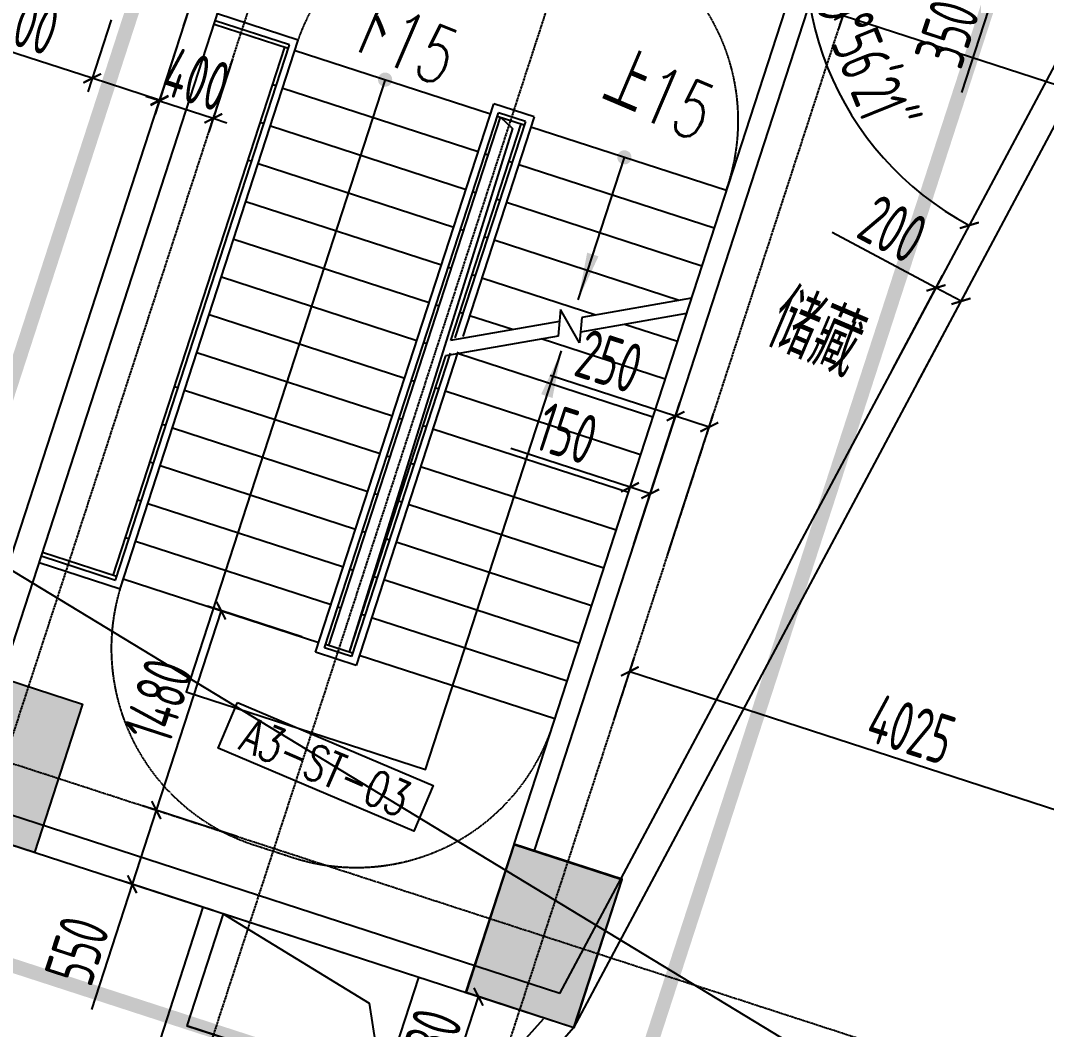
# Model space of a CAD drawing. Extents: x -3523 to 12007717, y -6694179 to 21431.
# Drawn here: x 11973072 to 11980309, y -6402571 to -6395453 of the extents above; entities that cross this region are included whole.
import ezdxf
from ezdxf.enums import TextEntityAlignment as Align
from ezdxf.xclip import XClip

# ---------------------------------------------------------------- set-up
doc = ezdxf.new("R2010")
doc.units = 0
doc.header["$LTSCALE"] = 10
doc.header["$MEASUREMENT"] = 0
doc.header["$XCLIPFRAME"] = 0
for name, pattern in [('A3-RG-axis-100$0$CENTER', [2, 1.25, -0.25, 0.25, -0.25]), ('A3-RI-4F$0$DASH', [0.35, 0.25, -0.1]), ('A3-RV-4F$0$DASH', [0.35, 0.25, -0.1]), ('DASHED2', [0.375, 0.25, -0.125])]:
    doc.linetypes.add(name, pattern=pattern)
for name, color, linetype in [('A-CLOD', 200, 'Continuous'), ('A3-RB-4F-100$0$A-DIMS-100', 1, 'Continuous'), ('A3-RG-axis-100$0$A-GRID', 1, 'A3-RG-axis-100$0$CENTER'), ('A3-RI-4F$0$A-FLOR', 2, 'Continuous'), ('A3-RI-4F$0$A-STRS-HRAL', 80, 'Continuous'), ('A3-RI-4F$0$A-WALL', 7, 'Continuous'), ('A3-RI-4F$0$A3-RS-2F$0$12000', 54, 'Continuous'), ('A3-RM-4F$0$A-EQPM', 55, 'Continuous'), ('A3-RS-1F$0$A-HATH-GRAY', 8, 'Continuous'), ('A3-RS-1F$0$A-WALL', 7, 'Continuous'), ('A3-RV-4F$0$A-STRS', 50, 'Continuous'), ('A3-RV-4F$0$A-STRS-HRAL', 80, 'Continuous'), ('A3-RV-4F$0$A-SYMB-STRS', 1, 'Continuous'), ('A3-SYMB-4F-100$0$A-SYMB', 4, 'Continuous'), ('A3-SYMB-4F-100$0$A-SYMB-AREA', 4, 'Continuous'), ('A3-SYMB-4F-100$0$A-SYMB-NAME', 4, 'Continuous'), ('A3-SYMB-4F-100$0$A-SYMB-NAME-E', 4, 'Continuous'), ('A3-SYMB-4F-100$0$A-SYMB-NUMB-T', 4, 'Continuous'), ('A3-SYMB-4F-100$0$A-SYMB-STRS', 1, 'Continuous')]:
    doc.layers.add(name, color=color, linetype=linetype)
doc.styles.add('A3-RB-4F-100$0$XD2008', font='xd-hzs.shx', dxfattribs={"width": 0.7, "bigfont": 'xd-hztxt.shx'})
doc.styles.add('A3-SYMB-4F-100$0$ECADI', font='hzs.shx', dxfattribs={"width": 0.7, "bigfont": 'hztxt.shx'})
doc.styles.add('A3-SYMB-4F-100$0$ECADI-TXT', font='simplex.shx', dxfattribs={"bigfont": 'hztxt.shx'})
doc.dimstyles.new('A3-RB-4F-100$0$XD100', dxfattribs={"dimscale": 100, "dimtxt": 3.5, "dimasz": 1.5, "dimexe": 1, "dimexo": 2, "dimgap": 0.5, "dimtad": 1, "dimdec": 0, "dimdsep": 46, "dimtxsty": 'A3-RB-4F-100$0$XD2008', "dimcen": 2.5, "dimclrt": 4, "dimaunit": 1, "dimadec": 0, "dimazin": 0, "dimtfac": 1, "dimtdec": 0, "dimtix": 1, "dimtmove": 0, "dimatfit": 3, "dimfxl": 0, "dimtolj": 1, "dimtzin": 0, "dimarcsym": 0})
doc.dimstyles.new('A3-RB-4F-100$0$XD100$0', dxfattribs={"dimscale": 100, "dimtxt": 3.5, "dimasz": 1, "dimexe": 1, "dimexo": 2, "dimgap": 0.5, "dimtad": 1, "dimdec": 0, "dimdsep": 46, "dimtxsty": 'A3-RB-4F-100$0$XD2008', "dimblk1": 'A3-RB-4F-100$0$_ARCHTICK', "dimblk2": 'A3-RB-4F-100$0$_ARCHTICK', "dimsah": 1, "dimcen": 2.5, "dimclrt": 4, "dimaunit": 1, "dimadec": 0, "dimazin": 0, "dimtfac": 1, "dimtdec": 0, "dimtix": 1, "dimtmove": 0, "dimatfit": 3, "dimfxl": 0, "dimtolj": 1, "dimtzin": 0, "dimarcsym": 0})

# ---------------------------------------------------------------- blocks, each defined once
blk = doc.blocks.new('A3-RI-4F')
at = {"layer": 'A3-RI-4F$0$A-FLOR', "linetype": 'A3-RI-4F$0$DASH', "const_width": 50}
blk.add_lwpolyline([(11968757.9, -6413465.9, -0.216553), (11974751.3, -6410645.7), (11975051.6, -6408978.4), (11976779.4, -6409539.8), (11976814.5, -6409345.1, -0.16088), (11978533.3, -6405952.9, 0.089363), (11981166.4, -6401870), (11983808.4, -6393738.5), (11978173.5, -6391907.6)], format="xyb", dxfattribs=at)
at = {"layer": 'A3-RI-4F$0$A-STRS-HRAL'}
for radius, start, end in [(13550, 316.30723, 337.36941), (13700, 316.26445, 337.39484)]:
    blk.add_arc((11968518.9, -6396604), radius, start, end, dxfattribs=at)
at = {"layer": 'A3-RI-4F$0$A-WALL'}
for p, q in [((11972980.2, -6399315.3), (11974834.3, -6393609)), ((11972660.5, -6400946.4), (11975024.5, -6393670.8)), ((11976973.7, -6402558.1), (11981082.4, -6394850.6)), ((11976876.1, -6402316.1), (11980793.7, -6394967.1)), ((11976553.9, -6401262.3), (11978531.6, -6395175.5)), ((11976696.5, -6401308.6), (11978674.2, -6395221.9)), ((11976973.6, -6402558.1), (11967082.6, -6399344.3)), ((11976876.1, -6402316.1), (11972660.5, -6400946.4)), ((11974358.6, -6401708.4), (11974055.8, -6402640.5)), ((11974501.3, -6401754.8), (11974244.8, -6402544.2)), ((11976133.2, -6403157.7), (11974244.8, -6402544.2))]:
    blk.add_line(p, q, dxfattribs=at)
for radius, end in [(12785, 318.59074), (12985, 319.00083)]:
    blk.add_arc((11967172.1, -6394038.8), radius, 305.42747, end, dxfattribs=at)
at = {"layer": 'A3-RI-4F$0$A3-RS-2F$0$12000'}
blk.add_3dface([(11976214, -6402308.5), (11976974.9, -6402555.7), (11977314.7, -6401509.5), (11976553.9, -6401262.3)], dxfattribs=at)
blk = doc.blocks.new('A3-RG-axis-100')
at = {"layer": 'A3-RG-axis-100$0$A-GRID'}
for p, q in [((11970795.8, -6407332.7), (11977530.2, -6386606.4)), ((11972697.9, -6407950.8), (11979432.3, -6387224.4)), ((11974600, -6408568.8), (11981334.4, -6387842.5)), ((11940623, -6390168.8), (12004268, -6410848.3))]:
    blk.add_line(p, q, dxfattribs=at)
blk = doc.blocks.new('A3-SYMB-4F-100$0$ECADI-TAG-NAME')
at = {"layer": 'A3-SYMB-4F-100$0$A-SYMB-NAME', "style": 'A3-SYMB-4F-100$0$ECADI-TXT', "width": 0.7}
blk.add_attdef('CHINESENAME', (1.855, 1.528), '', height=4, dxfattribs=at)
at = {"layer": 'A3-SYMB-4F-100$0$A-SYMB-NAME-E', "style": 'A3-SYMB-4F-100$0$ECADI-TXT', "width": 0.7}
blk.add_attdef('ENGLISHLOW', (2.183, 6.956), '', height=2.5, dxfattribs=at)
blk = doc.blocks.new('A3-SYMB-4F-100$0$ECADI-TAG-ROOM')
at = {"layer": 'A3-SYMB-4F-100$0$A-SYMB-AREA', "style": 'A3-SYMB-4F-100$0$ECADI', "width": 0.7}
blk.add_attdef('340M2', text='', height=2.5, dxfattribs=at).set_placement((7.167, -1.75), align=Align.MIDDLE_LEFT)
at = {"layer": 'A3-SYMB-4F-100$0$A-SYMB-NAME', "style": 'A3-SYMB-4F-100$0$ECADI', "width": 0.7}
blk.add_attdef('CHINESENAME', (-5.125, 0.088), '', height=4.5, dxfattribs=at)
at = {"layer": 'A3-SYMB-4F-100$0$A-SYMB-NAME-E', "style": 'A3-SYMB-4F-100$0$ECADI', "width": 0.7}
for tag, p in [('ENGLISHHIGH', (-5.125, 8.04)), ('ENGLISHLOW', (-5.125, 4.84))]:
    blk.add_attdef(tag, p, '', height=2.5, dxfattribs=at)
blk = doc.blocks.new('A3-SYMB-4F-100$0$ECADI-TAG-CODE')
at = {"layer": 'A3-SYMB-4F-100$0$A-SYMB-NUMB-T', "color": 1}
blk.add_lwpolyline([(0, 3.5), (15, 3.5), (15, 0), (0, 0)], close=True, dxfattribs=at)
at = {"layer": 'A3-SYMB-4F-100$0$A-SYMB-NUMB-T', "style": 'A3-SYMB-4F-100$0$ECADI-TXT', "width": 0.7}
blk.add_attdef('CODE', text='', height=2.5, dxfattribs=at).set_placement((7.5, 1.75), align=Align.MIDDLE_CENTER)
blk = doc.blocks.new('A3-SYMB-4F-100')
at = {"layer": 'A3-SYMB-4F-100$0$A-SYMB'}
ref = blk.add_blockref('A3-SYMB-4F-100$0$ECADI-TAG-ROOM', (11978779.5, -6397944.4), dxfattribs=dict(at, xscale=99.99999999989046, yscale=100.0000000001164, rotation=337))
ref.add_attrib('CHINESENAME', '储藏', (11978311.2, -6397736.1), dxfattribs={"height": 450, "rotation": 337, "style": 'A3-SYMB-4F-100$0$ECADI', "width": 0.7})
at = {"layer": 'A3-SYMB-4F-100$0$A-SYMB', "xscale": 100.0000000100172, "yscale": 100.0000000002328, "zscale": 100, "rotation": 337}
blk.add_blockref('A3-SYMB-4F-100$0$ECADI-TAG-CODE', (11974465.1, -6400586.5), dxfattribs=at).add_auto_attribs({'CODE': 'A3-ST-03'})
at = {"layer": 'A3-SYMB-4F-100$0$A-SYMB'}
ref = blk.add_blockref('A3-SYMB-4F-100$0$ECADI-TAG-ROOM', (11971899.8, -6402772.2), dxfattribs=dict(at, xscale=99.99999999989046, yscale=100.0000000001165, rotation=337))
ref.add_attrib('CHINESENAME', '加压风井开洞', (11971431.5, -6402563.9), dxfattribs={"height": 450, "rotation": 337, "style": 'A3-SYMB-4F-100$0$ECADI', "width": 0.7})
at = {"layer": 'A3-SYMB-4F-100$0$A-SYMB-STRS'}
ref = blk.add_blockref('A3-SYMB-4F-100$0$ECADI-TAG-NAME', (11975112.8, -6395694, 0), dxfattribs=dict(at, xscale=100, yscale=100, rotation=337))
ref.add_attrib('CHINESENAME', '下15', (11975343.2, -6395625.9, 0), dxfattribs={"height": 400, "rotation": 337, "style": 'A3-SYMB-4F-100$0$ECADI-TXT', "width": 0.7})
ref = blk.add_blockref('A3-SYMB-4F-100$0$ECADI-TAG-NAME', (11976922.5, -6396084, 0), dxfattribs=dict(at, xscale=100, yscale=100, rotation=337))
ref.add_attrib('CHINESENAME', '上15', (11977153, -6396015.9, 0), dxfattribs={"height": 400, "rotation": 337, "style": 'A3-SYMB-4F-100$0$ECADI-TXT', "width": 0.7})
blk = doc.blocks.new('A3-RM-4F')
at = {"layer": 'A3-RM-4F$0$A-EQPM'}
blk.add_lwpolyline([(11974244.8, -6402544.2), (11975623.9, -6402992.2), (11975880.3, -6402202.9), (11974501.3, -6401754.8)], close=True, dxfattribs=at)
blk.add_lwpolyline([(11974501.3, -6401754.8), (11975531, -6402385.7), (11975623.9, -6402992.2)], dxfattribs=at)
blk = doc.blocks.new('A3-RB-4F-100$0$_ARCHTICK')
at = {"color": 0, "linetype": 'ByBlock', "const_width": 0.15}
blk.add_lwpolyline([(-0.5, -0.5), (0.5, 0.5)], dxfattribs=at)
blk = doc.blocks.new('*D2841')
at = {"layer": 'A3-RB-4F-100$0$A-DIMS-100', "color": 0, "lineweight": -2}
for p, q in [((11973711.5, -6395446.7), (11973546.2, -6395955.3)), ((11973577.1, -6395860.1), (11972692.7, -6395572.8)), ((11974187, -6395601.2), (11974021.8, -6396109.8)), ((11974052.7, -6396014.7), (11973577.1, -6395860.1))]:
    blk.add_line(p, q, dxfattribs=at)
at = {"layer": 'Defpoints', "color": 0}
for p in [(11973773.3, -6395256.5), (11974248.8, -6395411), (11974052.7, -6396014.7)]:
    blk.add_point(p, dxfattribs=at)
at = {"layer": 'A3-RB-4F-100$0$A-DIMS-100', "color": 0, "lineweight": -2, "xscale": 100, "yscale": 100, "zscale": 100}
for p, rotation in [((11973577.1, -6395860.1), 161.9999999998881), ((11974052.7, -6396014.7), 341.9999999998882)]:
    blk.add_blockref('A3-RB-4F-100$0$_ARCHTICK', p, dxfattribs=dict(at, rotation=rotation))
at = {"layer": 'A3-RB-4F-100$0$A-DIMS-100', "color": 4, "insert": (11973109.3, -6395471.6), "char_height": 350, "attachment_point": 5, "rotation": 342, "style": 'A3-RB-4F-100$0$XD2008'}
blk.add_mtext('\\A1;500', dxfattribs=at)
blk = doc.blocks.new('*D2842')
at = {"layer": 'A3-RB-4F-100$0$A-DIMS-100', "color": 0, "lineweight": -2}
for p, q in [((11974187, -6395601.2), (11974020.4, -6396114.1)), ((11974567.4, -6395724.8), (11974400.8, -6396237.7)), ((11974051.3, -6396019), (11973956.2, -6395988.1)), ((11974051.3, -6396019), (11974431.7, -6396142.6)), ((11974431.7, -6396142.6), (11974526.8, -6396173.5))]:
    blk.add_line(p, q, dxfattribs=at)
at = {"layer": 'Defpoints', "color": 0}
for p in [(11974248.8, -6395411), (11974629.2, -6395534.6), (11974431.7, -6396142.6)]:
    blk.add_point(p, dxfattribs=at)
at = {"layer": 'A3-RB-4F-100$0$A-DIMS-100', "color": 0, "lineweight": -2, "xscale": 100, "yscale": 100, "zscale": 100}
for p, rotation in [((11974051.3, -6396019), 341.9999999998882), ((11974431.7, -6396142.6), 161.9999999998881)]:
    blk.add_blockref('A3-RB-4F-100$0$_ARCHTICK', p, dxfattribs=dict(at, rotation=rotation))
at = {"layer": 'A3-RB-4F-100$0$A-DIMS-100', "color": 4, "insert": (11974311, -6395866.8), "char_height": 350, "attachment_point": 5, "rotation": 342, "style": 'A3-RB-4F-100$0$XD2008'}
blk.add_mtext('\\A1;400', dxfattribs=at)
blk = doc.blocks.new('*D2845')
at = {"layer": 'A3-RB-4F-100$0$A-DIMS-100', "color": 0, "lineweight": -2}
for p, q in [((11974486.4, -6399615.5), (11974029.1, -6401023)), ((11975056.8, -6399800.8), (11974391.3, -6399584.6)), ((11974599.5, -6401208.4), (11973934, -6400992.1))]:
    blk.add_line(p, q, dxfattribs=at)
at = {"layer": 'Defpoints', "color": 0}
for p in [(11975247, -6399862.6), (11974029.1, -6401023), (11974789.7, -6401270.2)]:
    blk.add_point(p, dxfattribs=at)
at = {"layer": 'A3-RB-4F-100$0$A-DIMS-100', "color": 0, "lineweight": -2, "xscale": 100, "yscale": 100, "zscale": 100}
for p, rotation in [((11974486.4, -6399615.5), 71.99999999988816), ((11974029.1, -6401023), 251.9999999998882)]:
    blk.add_blockref('A3-RB-4F-100$0$_ARCHTICK', p, dxfattribs=dict(at, rotation=rotation))
at = {"layer": 'A3-RB-4F-100$0$A-DIMS-100', "color": 4, "insert": (11974043.7, -6400249.7), "char_height": 350, "attachment_point": 5, "rotation": 72, "style": 'A3-RB-4F-100$0$XD2008'}
blk.add_mtext('\\A1;1480', dxfattribs=at)
blk = doc.blocks.new('*D2848')
at = {"layer": 'A3-RB-4F-100$0$A-DIMS-100', "color": 0, "lineweight": -2}
for p, q in [((11974599.5, -6401208.4), (11973934, -6400992.1)), ((11974029.1, -6401023), (11973859.1, -6401546.1)), ((11973859.1, -6401546.1), (11973571.7, -6402430.6)), ((11974429.5, -6401731.5), (11973764, -6401515.2))]:
    blk.add_line(p, q, dxfattribs=at)
at = {"layer": 'Defpoints', "color": 0}
for p in [(11974029.1, -6401023), (11974789.7, -6401270.2), (11974619.7, -6401793.3)]:
    blk.add_point(p, dxfattribs=at)
at = {"layer": 'A3-RB-4F-100$0$A-DIMS-100', "color": 0, "lineweight": -2, "xscale": 100, "yscale": 100, "zscale": 100}
for p, rotation in [((11974029.1, -6401023), 72.00000000003786), ((11973859.1, -6401546.1), 252.0000000000379)]:
    blk.add_blockref('A3-RB-4F-100$0$_ARCHTICK', p, dxfattribs=dict(at, rotation=rotation))
at = {"layer": 'A3-RB-4F-100$0$A-DIMS-100', "color": 4, "insert": (11973470.5, -6402013.9), "char_height": 350, "attachment_point": 5, "rotation": 72, "style": 'A3-RB-4F-100$0$XD2008'}
blk.add_mtext('\\A1;550', dxfattribs=at)
blk = doc.blocks.new('*D2736')
at = {"layer": 'A3-RB-4F-100$0$A-DIMS-100', "color": 0, "lineweight": -2}
for p, q in [((11976045.4, -6403129.2), (11976301.9, -6402339.8)), ((11976593.2, -6402434.5), (11976206.8, -6402308.9)), ((11976336.7, -6403223.9), (11975950.3, -6403098.3))]:
    blk.add_line(p, q, dxfattribs=at)
at = {"layer": 'Defpoints', "color": 0}
for p in [(11976301.9, -6402339.8), (11976783.4, -6402496.3), (11976526.9, -6403285.7)]:
    blk.add_point(p, dxfattribs=at)
at = {"layer": 'A3-RB-4F-100$0$A-DIMS-100', "color": 0, "lineweight": -2, "xscale": 100, "yscale": 100, "zscale": 100}
for p, rotation in [((11976301.9, -6402339.8), 71.99999999989811), ((11976045.4, -6403129.2), 251.9999999998981)]:
    blk.add_blockref('A3-RB-4F-100$0$_ARCHTICK', p, dxfattribs=dict(at, rotation=rotation))
at = {"layer": 'A3-RB-4F-100$0$A-DIMS-100', "color": 4, "insert": (11975959.6, -6402665), "char_height": 350, "attachment_point": 5, "rotation": 72, "style": 'A3-RB-4F-100$0$XD2008'}
blk.add_mtext('\\A1;830', dxfattribs=at)
blk = doc.blocks.new('*D2745')
at = {"layer": 'A3-RB-4F-100$0$A-DIMS-100', "color": 0, "lineweight": -2}
for p, q in [((11977692.1, -6398243.4), (11976807.6, -6397956)), ((11977398.5, -6399147), (11977723, -6398148.3)), ((11977636.2, -6399224.3), (11977960.8, -6398225.5)), ((11977929.9, -6398320.6), (11977692.1, -6398243.4))]:
    blk.add_line(p, q, dxfattribs=at)
at = {"layer": 'Defpoints', "color": 0}
for p in [(11977929.9, -6398320.6), (11977336.7, -6399337.3), (11977574.4, -6399414.5)]:
    blk.add_point(p, dxfattribs=at)
at = {"layer": 'A3-RB-4F-100$0$A-DIMS-100', "color": 0, "lineweight": -2, "xscale": 100, "yscale": 100, "zscale": 100}
for p, rotation in [((11977692.1, -6398243.4), 161.9999999996474), ((11977929.9, -6398320.6), 341.9999999996475)]:
    blk.add_blockref('A3-RB-4F-100$0$_ARCHTICK', p, dxfattribs=dict(at, rotation=rotation))
at = {"layer": 'A3-RB-4F-100$0$A-DIMS-100', "color": 4, "insert": (11977224.3, -6397854.8), "char_height": 350, "attachment_point": 5, "rotation": 342, "style": 'A3-RB-4F-100$0$XD2008'}
blk.add_mtext('\\A1;250', dxfattribs=at)
blk = doc.blocks.new('*D2746')
at = {"layer": 'A3-RB-4F-100$0$A-DIMS-100', "color": 0, "lineweight": -2}
for p, q in [((11977371.2, -6398745.5), (11976531.1, -6398472.5)), ((11977255.8, -6399100.7), (11977402.1, -6398650.4)), ((11977513.9, -6398791.8), (11977371.2, -6398745.5)), ((11977398.5, -6399147), (11977544.8, -6398696.7))]:
    blk.add_line(p, q, dxfattribs=at)
at = {"layer": 'Defpoints', "color": 0}
for p in [(11977513.9, -6398791.8), (11977194, -6399290.9), (11977336.7, -6399337.3)]:
    blk.add_point(p, dxfattribs=at)
at = {"layer": 'A3-RB-4F-100$0$A-DIMS-100', "color": 0, "lineweight": -2, "xscale": 100, "yscale": 100, "zscale": 100}
for p, rotation in [((11977371.2, -6398745.5), 161.9999999997964), ((11977513.9, -6398791.8), 341.9999999997965)]:
    blk.add_blockref('A3-RB-4F-100$0$_ARCHTICK', p, dxfattribs=dict(at, rotation=rotation))
at = {"layer": 'A3-RB-4F-100$0$A-DIMS-100', "color": 4, "insert": (11976925.6, -6398364.1), "char_height": 350, "attachment_point": 5, "rotation": 342, "style": 'A3-RB-4F-100$0$XD2008'}
blk.add_mtext('\\A1;150', dxfattribs=at)
blk = doc.blocks.new('*D2859')
at = {"layer": 'A3-RB-4F-100$0$A-DIMS-100', "color": 0, "lineweight": -2}
for p, q in [((11973509, -6395260.9), (11973673, -6394756.3)), ((11973642, -6394851.4), (11974355.3, -6395083.1)), ((11974222.3, -6395492.7), (11974386.2, -6394988))]:
    blk.add_line(p, q, dxfattribs=at)
at = {"layer": 'Defpoints', "color": 0}
for p in [(11974355.3, -6395083.1), (11973447.2, -6395451.1), (11974160.5, -6395682.9)]:
    blk.add_point(p, dxfattribs=at)
at = {"layer": 'A3-RB-4F-100$0$A-DIMS-100', "color": 0, "lineweight": -2, "xscale": 100, "yscale": 100, "zscale": 100}
for p, rotation in [((11973642, -6394851.4), 162.0000000000801), ((11974355.3, -6395083.1), 342.0000000000801)]:
    blk.add_blockref('A3-RB-4F-100$0$_ARCHTICK', p, dxfattribs=dict(at, rotation=rotation))
at = {"layer": 'A3-RB-4F-100$0$A-DIMS-100', "color": 4, "insert": (11974068.2, -6394753.3), "char_height": 350, "attachment_point": 5, "rotation": 342, "style": 'A3-RB-4F-100$0$XD2008'}
blk.add_mtext('\\A1;750', dxfattribs=at)
blk = doc.blocks.new('*D2860')
at = {"layer": 'A3-RB-4F-100$0$A-DIMS-100', "color": 0, "lineweight": -2}
for p, q in [((11979845, -6394658.8), (11980199.9, -6394774.1)), ((11980104.8, -6394743.2), (11979996.6, -6395076)), ((11979736.9, -6394991.7), (11980091.7, -6395106.9)), ((11979996.6, -6395076), (11979709.2, -6395960.5))]:
    blk.add_line(p, q, dxfattribs=at)
at = {"layer": 'Defpoints', "color": 0}
for p in [(11979654.8, -6394597), (11980104.8, -6394743.2), (11979546.7, -6394929.9)]:
    blk.add_point(p, dxfattribs=at)
at = {"layer": 'A3-RB-4F-100$0$A-DIMS-100', "color": 0, "lineweight": -2, "xscale": 100, "yscale": 100, "zscale": 100}
for p, rotation in [((11980104.8, -6394743.2), 71.99999999993862), ((11979996.6, -6395076), 251.9999999999386)]:
    blk.add_blockref('A3-RB-4F-100$0$_ARCHTICK', p, dxfattribs=dict(at, rotation=rotation))
at = {"layer": 'A3-RB-4F-100$0$A-DIMS-100', "color": 4, "insert": (11979608, -6395543.9), "char_height": 350, "attachment_point": 5, "rotation": 72, "style": 'A3-RB-4F-100$0$XD2008'}
blk.add_mtext('\\A1;350', dxfattribs=at)
blk = doc.blocks.new('*D2862')
at = {"layer": 'A3-RB-4F-100$0$A-DIMS-100', "color": 0, "lineweight": -2}
blk.add_line((11979379.1, -6394507.4), (11978617.9, -6394260.1), dxfattribs=at)
blk.add_arc((11980793.7, -6394967.1), 2187.8, 162, 241.93925, dxfattribs=at)
at = {"layer": 'Defpoints', "color": 0}
for p in [(11979569.3, -6394569.2), (11980793.7, -6394967.1), (11980793.7, -6394967.1), (11978630.8, -6395296), (11976876.1, -6402316.1)]:
    blk.add_point(p, dxfattribs=at)
at = {"layer": 'A3-RB-4F-100$0$A-DIMS-100', "color": 0, "lineweight": -2, "xscale": 100, "yscale": 100, "zscale": 100}
for p, rotation in [((11978713, -6394291), 71.99999999992632), ((11979764.5, -6396897.6), 331.939250397537)]:
    blk.add_blockref('A3-RB-4F-100$0$_ARCHTICK', p, dxfattribs=dict(at, rotation=rotation))
at = {"layer": 'A3-RB-4F-100$0$A-DIMS-100', "color": 4, "insert": (11979004.4, -6395688.9), "char_height": 350, "attachment_point": 5, "rotation": 291.96963, "style": 'A3-RB-4F-100$0$XD2008'}
blk.add_mtext('\\A1;79°56\'21"', dxfattribs=at)
blk = doc.blocks.new('*D2482')
at = {"layer": 'A3-RB-4F-100$0$A-DIMS-100', "color": 0, "lineweight": -2}
for p, q in [((11979529.2, -6397339.1), (11978796.7, -6396948.7)), ((11979222.9, -6397913.7), (11979576.2, -6397250.9)), ((11979399.4, -6398007.8), (11979752.7, -6397345)), ((11979705.7, -6397433.2), (11979529.2, -6397339.1))]:
    blk.add_line(p, q, dxfattribs=at)
at = {"layer": 'Defpoints', "color": 0}
for p in [(11979705.7, -6397433.2), (11979128.8, -6398090.2), (11979305.3, -6398184.3)]:
    blk.add_point(p, dxfattribs=at)
at = {"layer": 'A3-RB-4F-100$0$A-DIMS-100', "color": 0, "lineweight": -2, "xscale": 100, "yscale": 100, "zscale": 100}
for p, rotation in [((11979529.2, -6397339.1), 151.9392503972684), ((11979705.7, -6397433.2), 331.9392503972683)]:
    blk.add_blockref('A3-RB-4F-100$0$_ARCHTICK', p, dxfattribs=dict(at, rotation=rotation))
at = {"layer": 'A3-RB-4F-100$0$A-DIMS-100', "color": 4, "insert": (11979224.7, -6396921.9), "char_height": 350, "attachment_point": 5, "rotation": 331.93925, "style": 'A3-RB-4F-100$0$XD2008'}
blk.add_mtext('\\A1;200', dxfattribs=at)
blk = doc.blocks.new('*D2493')
at = {"layer": 'A3-RB-4F-100$0$A-DIMS-100', "color": 0, "lineweight": -2}
for p, q in [((11979019, -6394968.7), (11978842.6, -6395511.4)), ((11978873.5, -6395416.3), (11982701.5, -6396660.1)), ((11982846.9, -6396212.5), (11982670.6, -6396755.2))]:
    blk.add_line(p, q, dxfattribs=at)
at = {"layer": 'Defpoints', "color": 0}
for p in [(11979080.8, -6394778.5), (11982908.7, -6396022.2), (11982701.5, -6396660.1)]:
    blk.add_point(p, dxfattribs=at)
at = {"layer": 'A3-RB-4F-100$0$A-DIMS-100', "color": 0, "lineweight": -2, "xscale": 100, "yscale": 100, "zscale": 100}
for p, rotation in [((11978873.5, -6395416.3), 161.9999999997966), ((11982701.5, -6396660.1), 341.9999999997966)]:
    blk.add_blockref('A3-RB-4F-100$0$_ARCHTICK', p, dxfattribs=dict(at, rotation=rotation))
at = {"layer": 'A3-RB-4F-100$0$A-DIMS-100', "color": 4, "insert": (11980857, -6395824.2), "char_height": 350, "attachment_point": 5, "rotation": 342, "style": 'A3-RB-4F-100$0$XD2008'}
blk.add_mtext('\\A1;4025', dxfattribs=at)
blk = doc.blocks.new('*D2498')
at = {"layer": 'A3-RB-4F-100$0$A-DIMS-100', "color": 0, "lineweight": -2}
for p, q in [((11977259.4, -6400383.9), (11977400.7, -6399949.1)), ((11977369.8, -6400044.2), (11981197.8, -6401288)), ((11981087.4, -6401627.7), (11981228.7, -6401192.9))]:
    blk.add_line(p, q, dxfattribs=at)
at = {"layer": 'Defpoints', "color": 0}
for p in [(11977197.6, -6400574.1), (11981197.8, -6401288), (11981025.6, -6401817.9)]:
    blk.add_point(p, dxfattribs=at)
at = {"layer": 'A3-RB-4F-100$0$A-DIMS-100', "color": 0, "lineweight": -2, "xscale": 100, "yscale": 100, "zscale": 100}
for p, rotation in [((11977369.8, -6400044.2), 161.9999999999094), ((11981197.8, -6401288), 341.9999999999094)]:
    blk.add_blockref('A3-RB-4F-100$0$_ARCHTICK', p, dxfattribs=dict(at, rotation=rotation))
at = {"layer": 'A3-RB-4F-100$0$A-DIMS-100', "color": 4, "insert": (11979353.3, -6400452.1), "char_height": 350, "attachment_point": 5, "rotation": 342, "style": 'A3-RB-4F-100$0$XD2008'}
blk.add_mtext('\\A1;4025', dxfattribs=at)
blk = doc.blocks.new('*D2500')
at = {"layer": 'A3-RB-4F-100$0$A-DIMS-100', "color": 0, "lineweight": -2}
for p in [(11968518.9, -6396604), (11982695.6, -6405212.7)]:
    blk.add_line(p, (11980100.7, -6403637), dxfattribs=at)
at = {"layer": 'Defpoints', "color": 0}
for p in [(11968518.9, -6396604), (11980100.7, -6403637)]:
    blk.add_point(p, dxfattribs=at)
at = {"layer": 'A3-RB-4F-100$0$A-DIMS-100', "color": 0, "lineweight": -2, "xscale": 100, "yscale": 100, "zscale": 100, "rotation": 148.7322632819408}
blk.add_blockref('A3-RB-4F-100$0$_ARCHTICK', (11980100.7, -6403637), dxfattribs=at)
at = {"layer": 'A3-RB-4F-100$0$A-DIMS-100', "color": 4, "insert": (11982216.2, -6404658.4), "char_height": 350, "attachment_point": 5, "rotation": 328.73226, "style": 'A3-RB-4F-100$0$XD2008'}
blk.add_mtext('\\A1;R13550', dxfattribs=at)
blk = doc.blocks.new('A3-RV-4F')
at = {"layer": 'A3-RV-4F$0$A-STRS'}
for p, q in [((11974437.4, -6395477.8), (11974960.5, -6395647.8)), ((11973725.4, -6399368.2), (11974936.7, -6395640.1)), ((11975008, -6395663.2), (11976387.1, -6396111.3)), ((11974874, -6395914.1), (11974850.2, -6395906.3)), ((11974921.5, -6395929.5), (11976300.5, -6396377.6)), ((11975247, -6399862.6), (11976458.4, -6396134.5)), ((11976434.6, -6396126.8), (11976624.8, -6396188.6)), ((11974787.4, -6396180.4), (11974763.7, -6396172.6)), ((11974835, -6396195.8), (11976214, -6396643.9)), ((11976601.1, -6396180.8), (11976104.3, -6397709.7)), ((11978051.4, -6396652.1), (11976672.4, -6396204)), ((11976348.1, -6396393.1), (11976371.9, -6396400.8)), ((11974700.9, -6396446.7), (11974677.1, -6396438.9)), ((11974748.5, -6396462.1), (11976127.5, -6396910.2)), ((11976538.3, -6396454.9), (11976514.5, -6396447.1)), ((11977964.9, -6396918.4), (11976585.9, -6396470.3)), ((11976261.6, -6396659.3), (11976285.3, -6396667.1)), ((11976451.8, -6396721.2), (11976428, -6396713.4)), ((11974661.9, -6396728.4), (11976041, -6397176.5)), ((11977878.4, -6397184.7), (11976499.3, -6396736.6)), ((11976175, -6396925.6), (11976198.8, -6396933.4)), ((11974575.4, -6396994.7), (11975954.4, -6397442.8)), ((11976365.3, -6396987.4), (11976341.5, -6396979.7)), ((11977718.7, -6397427.2), (11976412.8, -6397002.9)), ((11976088.5, -6397191.9), (11976112.3, -6397199.7)), ((11974488.9, -6397261), (11975867.9, -6397709.1)), ((11976278.7, -6397253.7), (11976255, -6397246)), ((11977129.8, -6397530.3), (11976326.3, -6397269.2)), ((11977804.4, -6397412.2), (11977029.9, -6397547.7)), ((11976002, -6397458.2), (11976025.8, -6397466)), ((11976192.2, -6397520), (11976168.4, -6397512.3)), ((11976880, -6397492.4), (11976863.5, -6397678.4)), ((11977014.2, -6397725.5), (11976880, -6397492.4)), ((11977769.4, -6397519.9), (11977020.8, -6397650.9)), ((11974402.4, -6397527.3), (11975781.4, -6397975.4)), ((11976872.6, -6397575.3), (11976104.3, -6397709.7)), ((11976540.9, -6397633.3), (11976239.8, -6397535.5)), ((11977029.9, -6397547.7), (11977014.2, -6397725.5)), ((11977705.3, -6397717.3), (11977332.9, -6397596.3)), ((11975915.5, -6397724.5), (11975939.2, -6397732.3)), ((11976863.5, -6397678.4), (11976069.3, -6397817.3)), ((11977618.8, -6397983.6), (11976743.9, -6397699.3)), ((11974315.8, -6397793.6), (11975694.9, -6398241.7)), ((11977532.3, -6398249.9), (11976153.2, -6397801.8)), ((11976069.3, -6397817.3), (11975389.7, -6399909)), ((11975828.9, -6397990.8), (11975852.7, -6397998.6)), ((11974181.8, -6398044.4), (11974158, -6398036.7)), ((11974229.3, -6398059.9), (11975608.3, -6398508)), ((11976019.2, -6398052.6), (11975995.4, -6398044.9)), ((11977445.7, -6398516.2), (11976066.7, -6398068.1)), ((11974095.2, -6398310.7), (11974071.5, -6398303)), ((11975742.4, -6398257.1), (11975766.2, -6398264.8)), ((11975932.6, -6398318.9), (11975908.9, -6398311.2)), ((11974142.8, -6398326.2), (11975521.8, -6398774.3)), ((11977359.2, -6398782.5), (11975980.2, -6398334.4)), ((11975655.9, -6398523.4), (11975679.7, -6398531.1)), ((11974008.7, -6398577), (11973984.9, -6398569.3)), ((11974056.3, -6398592.5), (11975435.3, -6399040.6)), ((11975846.1, -6398585.2), (11975822.3, -6398577.5)), ((11977272.7, -6399048.7), (11975893.7, -6398600.7)), ((11975569.4, -6398789.7), (11975593.1, -6398797.4)), ((11973922.2, -6398843.3), (11973898.4, -6398835.6)), ((11973969.7, -6398858.8), (11975348.8, -6399306.9)), ((11975759.6, -6398851.5), (11975735.8, -6398843.8)), ((11977186.2, -6399315), (11975807.1, -6398867)), ((11973835.7, -6399109.6), (11973811.9, -6399101.9)), ((11975482.8, -6399056), (11975506.6, -6399063.7)), ((11975673.1, -6399117.8), (11975649.3, -6399110.1)), ((11973883.2, -6399125.1), (11975262.2, -6399573.1)), ((11977099.6, -6399581.3), (11975720.6, -6399133.3)), ((11973749.1, -6399375.9), (11973226.1, -6399206)), ((11975396.3, -6399322.3), (11975420.1, -6399330)), ((11973796.7, -6399391.4), (11975175.7, -6399839.4)), ((11975586.5, -6399384.1), (11975562.8, -6399376.4)), ((11977013.1, -6399847.6), (11975634.1, -6399399.6)), ((11975309.8, -6399588.6), (11975333.6, -6399596.3)), ((11975500, -6399650.4), (11975476.2, -6399642.7)), ((11976926.6, -6400113.9), (11975547.6, -6399665.9)), ((11975413.5, -6399916.7), (11975223.3, -6399854.9)), ((11976840.1, -6400380.2), (11975461, -6399932.1))]:
    blk.add_line(p, q, dxfattribs=at)
at = {"layer": 'A3-RV-4F$0$A-STRS-HRAL'}
for p, q in [((11975031.2, -6395591.9), (11974460.6, -6395406.5)), ((11974968.2, -6395624), (11974445.1, -6395454)), ((11973741.4, -6399399.7), (11974968.2, -6395624)), ((11973773.5, -6399462.7), (11975031.2, -6395591.9)), ((11975153, -6399909.3), (11976410.2, -6396040)), ((11976695.6, -6396132.7), (11976410.2, -6396040)), ((11975216, -6399877.2), (11976442.3, -6396103)), ((11976695.6, -6396132.7), (11976192, -6397682.5)), ((11976632.6, -6396164.8), (11976442.3, -6396103)), ((11976632.6, -6396164.8), (11976136.3, -6397692.2)), ((11976101.3, -6397799.9), (11975406.2, -6399939)), ((11976157, -6397790.1), (11975438.3, -6400002)), ((11973218.3, -6399229.7), (11973741.4, -6399399.7)), ((11973202.9, -6399277.3), (11973773.5, -6399462.7)), ((11975438.3, -6400002), (11975153, -6399909.3)), ((11975406.2, -6399939), (11975216, -6399877.2))]:
    blk.add_line(p, q, dxfattribs=at)
at = {"layer": 'A3-RV-4F$0$A-SYMB-STRS', "extrusion": (-1.85925e-09, 6.50523e-09, -1)}
blk.add_line((11977004.7, -6397423.5), (11977331.4, -6396418.1), dxfattribs=at)
at = {"layer": 'A3-RV-4F$0$A-SYMB-STRS', "linetype": 'A3-RV-4F$0$DASH'}
for points in [[(11975005.4, -6395662.8, -0.426145), (11976870.4, -6394689.5), (11977108.2, -6394766.4, -0.42596), (11978050.5, -6396647.6)], [(11973796.7, -6399391.4, 0.426145), (11974736, -6401273.8), (11974973.7, -6401351, 0.42596), (11976840.4, -6400380.3)]]:
    blk.add_lwpolyline(points, format="xyb", dxfattribs=at)
at = {"layer": 'A3-RV-4F$0$A-SYMB-STRS', "extrusion": (6.84426e-15, 1.20972e-14, -1), "const_width": 50, "elevation": 0}
for points in [[(-11975618.3, -6395871.4, -1), (-11975668.2, -6395867.8, -1)], [(-11977306.4, -6396419.9, -1), (-11977356.3, -6396416.3, -1)]]:
    blk.add_lwpolyline(points, format="xyb", close=True, dxfattribs=at)
at = {"layer": 'A3-RV-4F$0$A-SYMB-STRS'}
for points in [[(11975643.2, -6395869.6), (11974239.8, -6400188.9), (11975927.9, -6400737.4), (11976888.2, -6397782.1)], [(11976458.4, -6396134.5), (11976541.5, -6396215), (11975389.7, -6399909)]]:
    blk.add_lwpolyline(points, dxfattribs=at)
at = {"layer": 'A3-RV-4F$0$A-SYMB-STRS', "extrusion": (-5.32784e-09, -4.16997e-09, -1)}
blk.add_solid([(-11977068.7, -6397090.2, 0), (-11977148.8, -6397116.2, 0), (-11977004.7, -6397423.5, 0)], dxfattribs=at)
at = {"layer": 'A3-RV-4F$0$A-SYMB-STRS', "extrusion": (-1.85926e-09, 6.5052e-09, -1)}
blk.add_solid([(-11976744.1, -6398089.3, -0.1), (-11976824.1, -6398115.3, -0.1), (-11976888.2, -6397782.1, -0.1)], dxfattribs=at)
blk = doc.blocks.new('A3-RS-1F')
at = {"layer": 'A3-RS-1F$0$A-HATH-GRAY'}
for points in [[(11972408.5, -6401074.8), (11972748.5, -6400028.6), (11973509.3, -6400275.9), (11973169.4, -6401322)], [(11976212.8, -6402310.9), (11976552.7, -6401264.7), (11977313.5, -6401511.9), (11976973.6, -6402558.1)]]:
    blk.add_hatch(color=256, dxfattribs=at).paths.add_polyline_path(points)
at = {"layer": 'A3-RS-1F$0$A-WALL'}
for points in [[(11972408.5, -6401074.8), (11972748.5, -6400028.6), (11973509.3, -6400275.9), (11973169.4, -6401322)], [(11976212.8, -6402310.9), (11976552.7, -6401264.7), (11977313.5, -6401511.9), (11976973.6, -6402558.1)]]:
    blk.add_lwpolyline(points, close=True, dxfattribs=at)
blk = doc.blocks.new('A3-RB-4F-100')
at = {"layer": 'A3-RB-4F-100$0$A-DIMS-100'}
dim = blk.add_angular_dim_2l(base=(11978630.7816, -6395295.9547), line1=((11979569.3374, -6394569.2449), (11980793.6729, -6394967.0556)), line2=((11976876.1092, -6402316.1127), (11980793.6729, -6394967.0556)), dimstyle='A3-RB-4F-100$0$XD100', override={"dimasz": 1, "dimblk1": 'A3-RB-4F-100$0$_ARCHTICK', "dimblk2": 'A3-RB-4F-100$0$_ARCHTICK', "dimsah": 1, "dimadec": 3}, dxfattribs=at)
dim.commit()
dim.dimension.update_dxf_attribs({"geometry": '*D2862', "text_midpoint": (11979004.361, -6395688.8813)})
for p1, p2, distance, override, picture, middle in [((11973447.2, -6395451.1), (11974160.5, -6395682.9), 630.6, {"dimasz": 1, "dimadec": 3}, '*D2859', (11974068.2, -6394753.3)), ((11979080.8, -6394778.5), (11982908.7, -6396022.2), -670.6, {"dimadec": 3}, '*D2493', (11980857, -6395824.2)), ((11977197.6, -6400574.1), (11981025.6, -6401817.9), 557.2, {"dimadec": 3}, '*D2498', (11979353.3, -6400452.1)), ((11976526.9, -6403285.7), (11976783.4, -6402496.3), 506.3, {"dimasz": 1, "dimadec": 3}, '*D2736', (11975959.6, -6402665))]:
    dim = blk.add_aligned_dim(p1=p1, p2=p2, distance=distance, dimstyle='A3-RB-4F-100$0$XD100$0', override=override, dxfattribs=at)
    dim.commit()
    dim.dimension.update_dxf_attribs({"geometry": picture, "text_midpoint": middle})
for base, p1, p2, angle, override, picture, middle, dimtype in [((11980104.8, -6394743.2), (11979546.7, -6394929.9), (11979654.8, -6394597), 72, {"dimasz": 1, "dimadec": 3}, '*D2860', (11979822, -6395613.4), 129), ((11974052.7, -6396014.7), (11973773.3, -6395256.5), (11974248.8, -6395411), 342, {"dimasz": 1, "dimadec": 3}, '*D2841', (11973039.8, -6395685.6), 128), ((11979705.7, -6397433.2), (11979128.8, -6398090.2), (11979305.3, -6398184.3), 331.93925, {"dimadec": 3}, '*D2482', (11979118.8, -6397120.4), 129), ((11977929.9, -6398320.6), (11977336.7, -6399337.3), (11977574.4, -6399414.5), 342, {"dimasz": 1, "dimadec": 3}, '*D2745', (11977154.7, -6398068.8), 129), ((11977513.9, -6398791.8), (11977194, -6399290.9), (11977336.7, -6399337.3), 342, {"dimasz": 1, "dimadec": 3}, '*D2746', (11976856.1, -6398578.1), 129)]:
    dim = blk.add_linear_dim(base=base, p1=p1, p2=p2, angle=angle, dimstyle='A3-RB-4F-100$0$XD100$0', override=override, dxfattribs=at)
    dim.commit()
    dim.dimension.update_dxf_attribs({"geometry": picture, "text_midpoint": middle, "dimtype": dimtype})
for base, p1, p2, angle, picture, middle in [((11974431.7, -6396142.6), (11974248.8, -6395411), (11974629.2, -6395534.6), 342, '*D2842', (11974311, -6395866.8)), ((11974029.1, -6401023), (11975247, -6399862.6), (11974789.7, -6401270.2), 72, '*D2845', (11974043.7, -6400249.7))]:
    dim = blk.add_linear_dim(base=base, p1=p1, p2=p2, angle=angle, dimstyle='A3-RB-4F-100$0$XD100$0', override={"dimasz": 1, "dimadec": 3}, dxfattribs=at)
    dim.commit()
    dim.dimension.update_dxf_attribs({"geometry": picture, "text_midpoint": middle})
dim = blk.add_radius_dim(center=(11968518.9, -6396604), mpoint=(11980100.7, -6403637), dimstyle='A3-RB-4F-100$0$XD100', override={"dimasz": 1, "dimblk1": 'A3-RB-4F-100$0$_ARCHTICK', "dimblk2": 'A3-RB-4F-100$0$_ARCHTICK', "dimsah": 1, "dimadec": 3}, dxfattribs=at)
dim.commit()
dim.dimension.update_dxf_attribs({"geometry": '*D2500', "text_midpoint": (11982099.4, -6404850.7), "dimtype": 132})
dim = blk.add_linear_dim(base=(11974029.1, -6401023), p1=(11974619.7, -6401793.3), p2=(11974789.7, -6401270.2), angle=72, text='550', dimstyle='A3-RB-4F-100$0$XD100$0', override={"dimasz": 1, "dimadec": 3}, dxfattribs=at)
dim.commit()
dim.dimension.update_dxf_attribs({"geometry": '*D2848', "text_midpoint": (11973684.5, -6402083.5), "dimtype": 129})

msp = doc.modelspace()

# ---------------------------------------------------------------- linework, layer by layer
at = {"layer": 'A-CLOD', "linetype": 'DASHED2', "const_width": 100}
msp.add_lwpolyline([(11976162.8, -6390238.7), (11980470.9, -6391638.5, -0.414214), (11980856.1, -6392394.5), (11977434.6, -6402924.8, -0.414214), (11976678.6, -6403310), (11972370.5, -6401910.2, -0.414214), (11971985.2, -6401154.2), (11975406.7, -6390623.9, -0.414214)], format="xyb", close=True, dxfattribs=at)

# ---------------------------------------------------------------- block references
for name in ['A3-RB-4F-100', 'A3-RI-4F', 'A3-RG-axis-100', 'A3-SYMB-4F-100', 'A3-RM-4F', 'A3-RV-4F']:
    msp.add_blockref(name, (0, 0))
ref = msp.add_blockref('A3-RS-1F', (0, 0))
XClip(ref).set_block_clipping_path([(11871425.4322899505, -6415321.6611522771), (11906602.3863900397, -6425223.3304480491), (11927660.6718041506, -6433885.5894491719), (11979180.2172092292, -6452870.0973187089), (12006666.0703704003, -6383055.1873073513), (11899640.5729718395, -6357118.50795958), (11882000.8699817006, -6406957.6178313009)])

doc.saveas('drawing.dxf')
